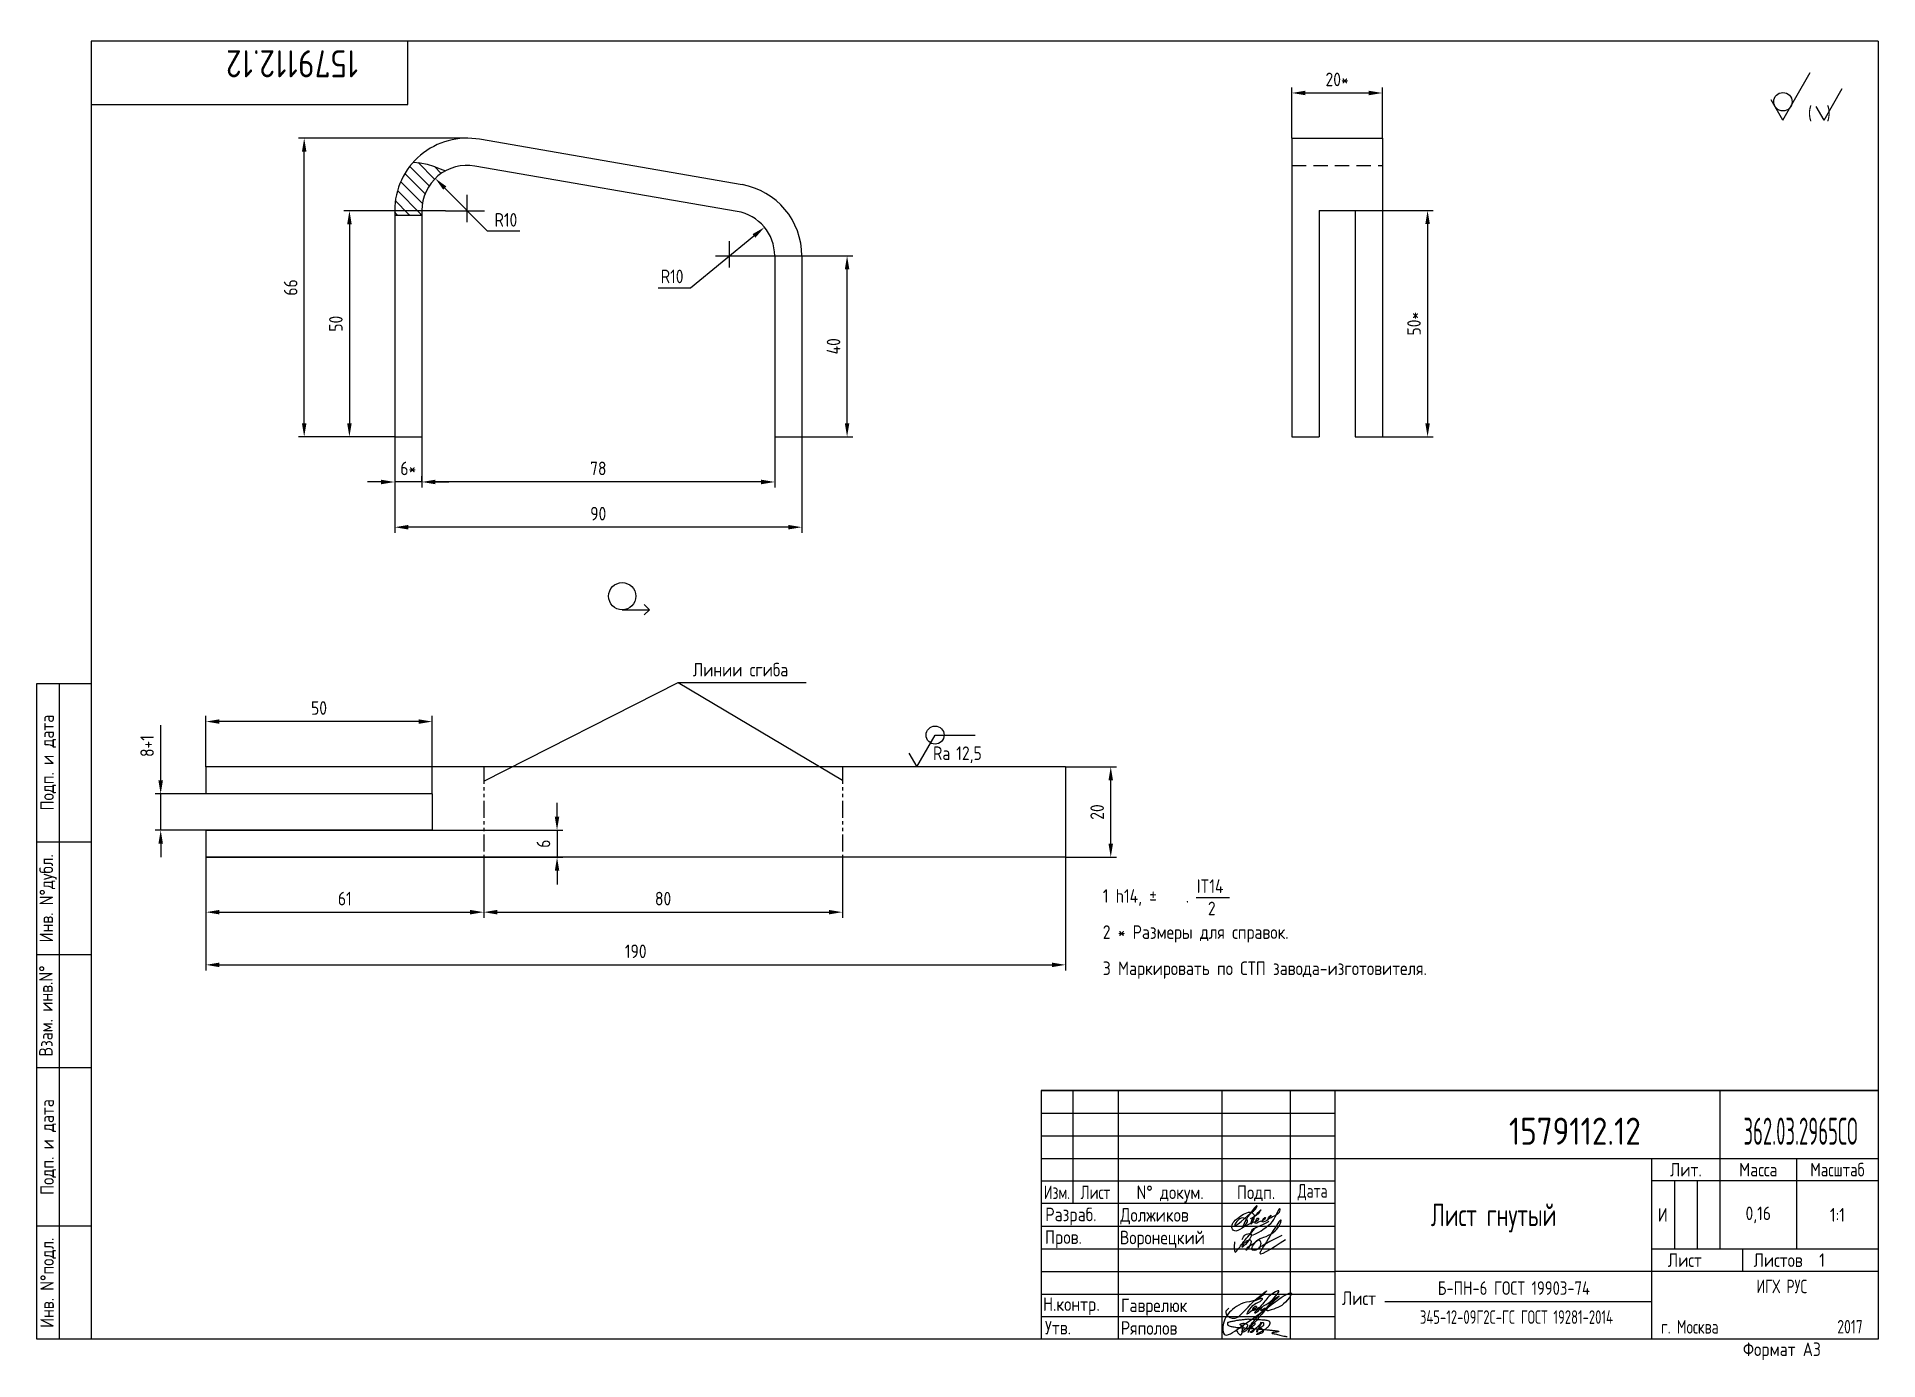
# Paper-space layout 'A3' of a CAD drawing. Header units: millimetres. Extents: x 296 to 703, y 3 to 296.
# The model-space entities are those that its viewports show. They can reach past a viewport. Long polylines and large blocks are cut down to what shows.
import ezdxf
from ezdxf.enums import TextEntityAlignment as Align

# ---------------------------------------------------------------- set-up
doc = ezdxf.new("R2010")
doc.units = ezdxf.units.MM
doc.header["$LTSCALE"] = 0.5
for name, pattern in [('CENTER', [50.8, 31.75, -6.35, 6.35, -6.35]), ('HIDDEN', [9.525, 6.35, -3.175]), ('PHANTOM', [2.5, 1.25, -0.25, 0.25, -0.25, 0.25, -0.25])]:
    doc.linetypes.add(name, pattern=pattern)
for name, color, linetype in [('Bord', 1, 'Continuous'), ('Cen', 5, 'CENTER'), ('Cont', 6, 'Continuous'), ('Dim', 7, 'Continuous'), ('HATCH', 2, 'Continuous'), ('Hide', 2, 'HIDDEN'), ('PHAN', 5, 'PHANTOM'), ('Text', 3, 'Continuous'), ('Textb', 6, 'Continuous'), ('TEXTRUS', 3, 'Continuous'), ('Vporti', 7, 'Continuous')]:
    doc.layers.add(name, color=color, linetype=linetype)
doc.layers.get('Defpoints').off()
doc.styles.add('Style1', font='romans.shx', dxfattribs={"width": 0.8})
doc.dimstyles.new('DIA', dxfattribs={"dimtxt": 3, "dimasz": 3, "dimexe": 0.18, "dimexo": 0.0625, "dimgap": 1, "dimtad": 1, "dimtih": 1, "dimtoh": 1, "dimdec": 1, "dimtxsty": 'Style1', "dimcen": 0, "dimclrt": 3, "dimadec": 0, "dimazin": 0, "dimtfac": 1, "dimtdec": 1, "dimtmove": 0, "dimatfit": 3, "dimfxl": 1, "dimtolj": 1, "dimarcsym": 0})
doc.dimstyles.new('LIN1', dxfattribs={"dimtxt": 3, "dimasz": 3, "dimexe": 1.25, "dimexo": 0, "dimgap": 1.5, "dimtad": 1, "dimdec": 1, "dimdsep": 46, "dimtxsty": 'Style1', "dimcen": 2.5, "dimclrt": 3, "dimadec": 0, "dimazin": 0, "dimtfac": 1, "dimtdec": 1, "dimtmove": 0, "dimatfit": 3, "dimfxl": 1, "dimarcsym": 0})

# ---------------------------------------------------------------- blocks, each defined once
blk = doc.blocks.new('sherISO_12')
at = {"layer": 'Cont'}
for q in [(-15, -6.96), (-23.66, -12.96)]:
    blk.add_line((-21.06, -17.46), q, dxfattribs=at)
blk.add_circle((-21.06, -13.39), 2.03, dxfattribs=at)
at = {"layer": 'Text'}
for q in [(-7.92, -10.46), (-13.69, -14.46)]:
    blk.add_line((-11.96, -17.46), q, dxfattribs=at)
at = {"layer": 'Text', "style": 'Style1', "width": 0.8}
blk.add_text('(  )', height=3, dxfattribs=at).set_placement((-15.53, -17.46))
blk = doc.blocks.new('A3')
at = {"layer": 'Bord'}
for p, q in [((230, 55), (295, 55)), ((230, 50), (295, 50)), ((230, 45), (295, 45)), ((370, 40), (370, 25)), ((375, 40), (375, 25)), ((230, 30), (295, 30)), ((230, 25), (295, 25)), ((230, 20), (295, 20)), ((230, 15), (295, 15)), ((230, 10), (295, 10))]:
    blk.add_line(p, q, dxfattribs=at)
at = {"layer": 'Cont'}
for p, q in [((415, 292), (20, 292)), ((20, 292), (20, 5)), ((90, 278), (90, 292)), ((415, 292), (415, 5)), ((20, 278), (90, 278)), ((8, 5), (8, 150)), ((8, 150), (20, 150)), ((13, 5), (13, 150)), ((8, 115), (20, 115)), ((20, 90), (8, 90)), ((20, 65), (8, 65)), ((230, 60), (415, 60)), ((415, 60), (230, 60)), ((230, 60), (230, 5)), ((237, 60), (237, 35)), ((247, 60), (247, 5)), ((270, 5), (270, 60)), ((285, 60), (285, 5)), ((295, 5), (295, 60)), ((380, 60), (380, 25)), ((295, 45), (415, 45)), ((365, 5), (365, 45)), ((397, 25), (397, 45)), ((230, 40), (295, 40)), ((415, 40), (365, 40)), ((295, 35), (230, 35)), ((20, 30), (8, 30)), ((365, 25), (415, 25)), ((385, 25), (385, 20)), ((415, 20), (295, 20)), ((20, 5), (8, 5)), ((415, 5), (20, 5))]:
    blk.add_line(p, q, dxfattribs=at)
at = {"layer": 'Text', "style": 'Style1', "width": 0.8}
for s, p in [('Подп. и дата', (10.5, 132.5)), ('Инв. N%%dдубл.', (10.5, 102.5)), ('Взам. инв.N%%d ', (10, 78.38)), ('Подп. и дата', (10.5, 47.5)), ('Инв. N%%dподл.', (10.5, 17.5))]:
    blk.add_text(s, height=3, rotation=90, dxfattribs=at).set_placement(p, align=Align.MIDDLE)
at = {"layer": 'Text', "style": 'Style1'}
for s, width, p in [('Лит.', 0.8, (372.5, 42.5)), ('Масса', 0.8, (388.5, 42.5)), ('Масштаб', 0.75, (406, 42.5)), ('Изм.', 0.7, (233.5, 37.5)), ('Лист', 0.7, (242, 37.5)), ('N%%d докум.', 0.8, (258.5, 37.5)), ('Подп.', 0.8, (277.5, 37.5)), ('Лист', 0.8, (372.27, 22.5)), ('Листов', 0.8, (392.9, 22.5))]:
    blk.add_text(s, height=3, dxfattribs=dict(at, width=width)).set_placement(p, align=Align.MIDDLE_CENTER)
at = {"layer": 'Text', "style": 'Style1', "width": 0.7}
for s, p in [('Дата', (290, 37.5)), ('ИГХ РУС', (393.7, 16.69))]:
    blk.add_text(s, height=3, dxfattribs=at).set_placement(p, align=Align.MIDDLE)
at = {"layer": 'Text', "style": 'Style1'}
for s, width, p in [('Разpаб.', 0.8, (230.92, 31.1)), ('Пpов.', 0.8, (230.84, 26.08)), ('Н.контp.', 0.8, (230.41, 11.27)), ('Утв.', 0.8, (230.84, 6.06)), ('г. Москва', 0.7, (367.04, 6.25)), ('Фоpмат А3', 0.8, (385.11, 1.29))]:
    blk.add_text(s, height=3, dxfattribs=dict(at, width=width)).set_placement(p)
for tag, p, width in [('ФИО', (249, 31), 0.8), ('И', (366.3, 31.02), 0.8), ('ФИО', (249, 26), 0.8), ('ГОСТ_СОРТАМЕНТА', (307, 14), 0.8), ('ФИО', (249, 11), 0.8), ('ФИО', (249, 6), 0.8), ('2007', (402.85, 6.29), 0.7)]:
    blk.add_attdef(tag, p, '', height=3, dxfattribs=dict(at, width=width))
at = {"layer": 'Text', "style": 'Style1', "width": 0.8}
for tag, p in [('200', (388.5, 32.5)), ('1:20', (406, 32.5))]:
    blk.add_attdef(tag, text='', height=3, dxfattribs=at).set_placement(p, align=Align.MIDDLE)
blk.add_attdef('СБОРОЧНЫЙ_ЧЕРТЕЖ', text='', height=3, dxfattribs=at).set_placement((330, 21.3), align=Align.CENTER)
for tag, p in [('1', (379, 22.5)), ('2', (402.6, 22.5))]:
    blk.add_attdef(tag, text='', height=3, dxfattribs=at).set_placement(p, align=Align.MIDDLE_CENTER)
blk.add_attdef('ЛИСТ', text='', height=3, dxfattribs=at).set_placement((295.75, 12.5), align=Align.MIDDLE_LEFT)
at = {"layer": 'Text', "style": 'Style1', "width": 0.7}
blk.add_attdef('%%OГОСТ_ТЕХ._ТРЕБОВАНИЙ', text='', height=3, dxfattribs=at).set_placement((307, 8), align=Align.BOTTOM_LEFT)
at = {"layer": 'Textb', "style": 'Style1', "width": 0.8}
blk.add_attdef('1234567', (79, 290), '', height=6, rotation=180, dxfattribs=at)
blk.add_attdef('1234567', (333.4, 48), '', height=6, dxfattribs=at)
for tag, height, p in [('123ХЯ', 6, (393.62, 48)), ('НАИМЕНОВАНИЕ', 5, (330, 30))]:
    blk.add_attdef(tag, text='', height=height, dxfattribs=at).set_placement(p, align=Align.CENTER)
blk = doc.blocks.new('A$C63F45750')
at = {"layer": 'Text'}
for points, knots in [([(3.17, 2.37), (3.12, 2.38), (3.04, 2.41), (2.94, 2.5), (2.85, 2.57), (2.79, 2.69), (2.87, 2.77), (2.99, 2.84), (3.16, 2.89), (3.36, 2.93), (3.6, 2.95), (3.82, 2.92), (4.05, 2.87), (4.25, 2.78), (4.45, 2.63), (4.46, 2.42), (4.38, 2.26), (4.28, 2.1), (4.17, 1.94), (4.03, 1.78), (3.89, 1.62), (3.75, 1.52), (3.63, 1.43), (3.49, 1.36), (3.35, 1.3), (3.24, 1.25), (3.16, 1.21), (3.12, 1.15), (3.19, 1.1), (3.27, 1.09), (3.4, 1.07), (3.55, 1.07), (3.72, 1.12), (3.92, 1.19), (4.1, 1.34), (4.26, 1.51), (4.44, 1.65), (4.59, 1.81), (4.74, 1.93), (4.84, 2.04), (4.93, 2.14), (5.07, 2.29), (5.19, 2.53), (5.28, 2.68), (5.35, 2.96), (5.23, 2.66), (5.2, 2.44), (5.04, 2.09), (4.95, 1.81), (4.86, 1.57), (4.75, 1.31), (4.67, 1.12), (4.46, 0.78), (4.62, 1.17), (4.71, 1.45), (4.88, 1.74), (5.01, 2), (5.08, 2.19), (5.19, 2.4), (5.32, 2.58), (5.4, 2.75), (5.52, 2.89), (5.65, 3.04), (5.85, 3.1), (6.02, 3.03), (6.08, 2.87), (6.03, 2.7), (5.9, 2.51), (5.7, 2.37), (5.55, 2.23), (5.4, 2.17), (5.31, 2.12), (5.12, 2.09), (5.35, 2.07), (5.48, 2), (5.64, 1.93), (5.75, 1.8), (5.85, 1.67), (5.89, 1.54), (5.89, 1.37), (5.8, 1.2), (5.63, 1.06), (5.41, 0.94), (5.23, 0.86), (5.02, 0.92), (5.13, 1.1), (5.28, 1.16), (5.44, 1.27), (5.61, 1.36), (5.74, 1.46), (5.86, 1.53), (5.95, 1.61), (6.05, 1.69), (6.15, 1.77), (6.28, 1.87), (6.46, 2.02), (6.65, 2.19), (6.83, 2.37), (6.98, 2.49), (7.11, 2.61), (7.2, 2.74), (7.32, 2.84), (7.42, 2.97), (7.48, 3.08), (7.48, 3.27), (7.34, 3.08), (7.28, 2.94), (7.18, 2.69), (7.1, 2.46), (7, 2.22), (6.93, 1.98), (6.83, 1.78), (6.73, 1.55), (6.67, 1.34), (6.6, 1.14), (6.56, 1.03), (6.39, 0.99), (6.62, 1.33), (6.75, 1.54), (6.93, 1.87), (7.05, 2.08), (7.18, 2.32), (7.33, 2.6), (7.47, 2.89), (7.6, 3.07), (7.79, 3.18), (7.95, 3.01), (8, 2.81), (7.99, 2.62), (7.94, 2.46), (7.83, 2.33), (7.69, 2.22), (7.53, 2.11), (7.37, 2.03), (7.21, 1.99), (7.11, 1.97), (6.89, 1.98), (7.07, 1.94), (7.15, 1.9), (7.27, 1.88), (7.39, 1.84), (7.52, 1.81), (7.62, 1.72), (7.7, 1.62), (7.78, 1.51), (7.83, 1.39), (7.87, 1.26), (7.88, 1.13), (7.86, 0.99), (7.75, 0.88), (7.6, 0.77), (7.4, 0.73), (7.19, 0.66), (6.97, 0.55), (6.71, 0.48), (6.57, 0.44), (6.42, 0.42), (6.52, 0.58), (6.61, 0.64), (6.81, 0.78), (7.06, 0.89), (7.33, 1.04), (7.55, 1.16), (7.7, 1.24), (7.84, 1.32), (7.99, 1.43), (8.21, 1.58), (8.48, 1.76), (8.74, 1.95), (8.97, 2.12), (9.1, 2.29), (9.23, 2.44), (9.3, 2.6), (9.37, 2.74), (9.42, 2.92), (9.45, 3.13), (9.21, 3.48), (8.67, 3.59), (8.09, 3.63), (7.57, 3.66), (7.06, 3.74), (6.57, 3.75), (6.09, 3.74), (5.67, 3.78), (5.28, 3.78), (4.96, 3.81), (4.65, 3.83), (4.31, 3.82), (3.97, 3.79), (3.61, 3.74), (3.22, 3.67), (2.86, 3.66), (2.53, 3.61), (2.18, 3.52), (1.78, 3.54), (1.38, 3.37), (0.96, 3.35), (0.58, 3.24), (0.25, 3.19), (0.03, 3.06), (-0.03, 2.83), (0.02, 2.6), (0.26, 2.38), (0.59, 2.33), (1, 2.2), (1.48, 2.15), (1.93, 2.05), (2.35, 2.02), (2.72, 2.01), (3.11, 1.94), (3.68, 1.94), (4.25, 1.83), (4.91, 1.87), (5.53, 1.76), (6.13, 1.72), (6.73, 1.71), (7.32, 1.62), (7.99, 1.55), (8.64, 1.54), (9.16, 1.46), (9.61, 1.42), (10.03, 1.4), (10.41, 1.32), (10.73, 1.29), (11.01, 1.24), (11.18, 1.23), (11.42, 1.14), (11.18, 1.06), (11.01, 1.03), (10.71, 0.98), (10.37, 0.92), (10.1, 0.91), (9.65, 0.75), (10.22, 0.67), (10.54, 0.59), (11.08, 0.47), (11.61, 0.35), (12.17, 0.15), (12.64, 0.08), (12.98, 0.03), (13.11, 0.01), (13.18, 0)], [0, 0, 0, 0, 0.153866, 0.270441, 0.388867, 0.510533, 0.592156, 0.71333, 0.90842, 1.11344, 1.349254, 1.61246, 1.782219, 2.047249, 2.291879, 2.451528, 2.651081, 2.806158, 3.017979, 3.227348, 3.462381, 3.633009, 3.75766, 3.920516, 4.080796, 4.214529, 4.291786, 4.349969, 4.397594, 4.50822, 4.594826, 4.799244, 4.954392, 5.128468, 5.437537, 5.632649, 5.842485, 6.094987, 6.293219, 6.410959, 6.551192, 6.687808, 7.022147, 7.294342, 7.425356, 7.52079, 7.946481, 8.313051, 8.59833, 8.833695, 9.090496, 9.427695, 9.601191, 9.883219, 10.093306, 10.673943, 10.798776, 10.974628, 11.287247, 11.486184, 11.648652, 11.848902, 12.027194, 12.25348, 12.40059, 12.537783, 12.716293, 12.91523, 13.208551, 13.438489, 13.549668, 13.67779, 13.77127, 13.930001, 14.029091, 14.272112, 14.434836, 14.547084, 14.739051, 14.830983, 15.061241, 15.268922, 15.500489, 15.788979, 15.879568, 16.024283, 16.221854, 16.418714, 16.593102, 16.783247, 16.91018, 17.018213, 17.135263, 17.278205, 17.430482, 17.620087, 17.979626, 18.191789, 18.388716, 18.565718, 18.714854, 18.857929, 19.039974, 19.171375, 19.283034, 19.400085, 19.618058, 19.882245, 20.150781, 20.377854, 20.649532, 20.89723, 21.042543, 21.40016, 21.557817, 21.667145, 21.752781, 21.926256, 22.412297, 22.813145, 22.961412, 23.171289, 23.607257, 23.940428, 24.110007, 24.291214, 24.48084, 24.697609, 24.904078, 25.034245, 25.218018, 25.407651, 25.573473, 25.787447, 25.930292, 26.051316, 26.18846, 26.285312, 26.406799, 26.52425, 26.630463, 26.793722, 26.898606, 27.029313, 27.171012, 27.314101, 27.419918, 27.580557, 27.709367, 27.829268, 28.024364, 28.266961, 28.41242, 28.705761, 28.989137, 29.187748, 29.233768, 29.332802, 29.529535, 29.667094, 30.039923, 30.332117, 30.61061, 30.769982, 30.856778, 31.109923, 31.313488, 31.656425, 32.066331, 32.296628, 32.49714, 32.710276, 32.891468, 33.014834, 33.177747, 33.444503, 33.618009, 34.409008, 34.914636, 35.419802, 35.95397, 36.458179, 36.88069, 37.388403, 37.738353, 38.034261, 38.353468, 38.693154, 39.037638, 39.391136, 39.787481, 40.203773, 40.488977, 40.784975, 41.26625, 41.668005, 42.070065, 42.499388, 42.869834, 43.079573, 43.213439, 43.554591, 43.717296, 44.153724, 44.506336, 45.019111, 45.587859, 45.90191, 46.270392, 46.703958, 47.093115, 47.952647, 48.44014, 49.079253, 49.808223, 50.268654, 50.851051, 51.604831, 52.298429, 52.776925, 53.1907, 53.661988, 54.042386, 54.348524, 54.616841, 54.853814, 54.983777, 55.126096, 55.333328, 55.613101, 56.008732, 56.315809, 56.59982, 56.87931, 57.399251, 57.889617, 58.432507, 59.066698, 59.660314, 59.862668, 60.07277, 60.07277, 60.07277, 60.07277]), ([(2.31, 1.53), (2.26, 1.52), (2.17, 1.51), (2.06, 1.48), (1.93, 1.38), (2.07, 1.25), (2.14, 1.11), (2.26, 0.93), (2.39, 0.72), (2.57, 0.54), (2.71, 0.44), (2.86, 0.4), (3.02, 0.43), (3.14, 0.54), (3.21, 0.79), (3.25, 1.07), (3.31, 1.4), (3.35, 1.67), (3.38, 1.92), (3.47, 2.19), (3.5, 2.43), (3.54, 2.59), (3.56, 2.64)], [0, 0, 0, 0, 0.15847, 0.269731, 0.363591, 0.555514, 0.688037, 0.848606, 1.204359, 1.433632, 1.58673, 1.729549, 1.880686, 2.057874, 2.19169, 2.63505, 2.928153, 3.184121, 3.441863, 3.696117, 4.025873, 4.178055, 4.178055, 4.178055, 4.178055])]:
    blk.add_open_spline(points, degree=3, knots=knots, dxfattribs=at)
blk = doc.blocks.new('A$C6CF913E7')
at = {"layer": 'Text'}
blk.add_circle((0, 0), 2, dxfattribs=at)
blk = doc.blocks.new('SHERISO_07')
at = {"layer": 'Text'}
blk.add_line((4.04, 7), (12.93, 7), dxfattribs=at)
blk.add_lwpolyline([(-1.73, 3), (0, 0), (4.04, 7)], dxfattribs=at)
blk.add_blockref('A$C6CF913E7', (4.04, 7))
at = {"layer": 'Text', "style": 'Style1', "width": 0.8}
blk.add_text('Ra', height=3, dxfattribs=at).set_placement((3.58, 1.5))
blk.add_attdef('25', (8.73, 1.5), '', height=3, dxfattribs=at)
blk = doc.blocks.new('*D4')
at = {"layer": 'Dim', "color": 0, "lineweight": -2, "transparency": 16777216}
for p, q in [((5708.71, 522.86), (5708.71, 509.47)), ((5770.11, 522.86), (5770.11, 509.47)), ((5711.71, 510.72), (5767.11, 510.72))]:
    blk.add_line(p, q, dxfattribs=at)
at = {"layer": 'Dim', "color": 0, "transparency": 16777216}
for points in [[(5711.71, 511.22), (5711.71, 510.22), (5708.71, 510.72)], [(5767.11, 511.22), (5767.11, 510.22), (5770.11, 510.72)]]:
    blk.add_solid(points, dxfattribs=at)
at = {"layer": 'Dim', "color": 3, "transparency": 16777216, "insert": (5739.41, 513.72), "char_height": 3, "attachment_point": 5, "style": 'Style1'}
blk.add_mtext('61', dxfattribs=at)
blk = doc.blocks.new('*D5')
at = {"layer": 'Dim', "color": 0, "lineweight": -2, "transparency": 16777216}
for p, q in [((5898.71, 522.86), (5898.71, 497.82)), ((5708.71, 509.47), (5708.71, 497.82)), ((5711.71, 499.07), (5895.71, 499.07))]:
    blk.add_line(p, q, dxfattribs=at)
at = {"layer": 'Dim', "color": 0, "transparency": 16777216}
for points in [[(5711.71, 499.57), (5711.71, 498.57), (5708.71, 499.07)], [(5895.71, 499.57), (5895.71, 498.57), (5898.71, 499.07)]]:
    blk.add_solid(points, dxfattribs=at)
at = {"layer": 'Dim', "color": 3, "transparency": 16777216, "insert": (5803.71, 502.07), "char_height": 3, "attachment_point": 5, "style": 'Style1'}
blk.add_mtext('190', dxfattribs=at)
blk = doc.blocks.new('*D6')
at = {"layer": 'Dim', "color": 0, "lineweight": -2, "transparency": 16777216}
for p, q in [((5770.11, 522.86), (5770.11, 509.47)), ((5849.41, 522.86), (5849.41, 509.47)), ((5773.11, 510.72), (5846.41, 510.72))]:
    blk.add_line(p, q, dxfattribs=at)
at = {"layer": 'Dim', "color": 0, "transparency": 16777216}
for points in [[(5773.11, 511.22), (5773.11, 510.22), (5770.11, 510.72)], [(5846.41, 511.22), (5846.41, 510.22), (5849.41, 510.72)]]:
    blk.add_solid(points, dxfattribs=at)
at = {"layer": 'Dim', "color": 3, "transparency": 16777216, "insert": (5809.76, 513.72), "char_height": 3, "attachment_point": 5, "style": 'Style1'}
blk.add_mtext('80', dxfattribs=at)
blk = doc.blocks.new('*D7')
at = {"layer": 'Dim', "color": 0, "lineweight": -2, "transparency": 16777216}
for p, q in [((5948.74, 681.83), (5948.74, 693.08)), ((5968.74, 681.83), (5968.74, 693.08)), ((5951.74, 691.83), (5965.74, 691.83))]:
    blk.add_line(p, q, dxfattribs=at)
at = {"layer": 'Dim', "color": 0, "transparency": 16777216}
for points in [[(5951.74, 692.33), (5951.74, 691.33), (5948.74, 691.83)], [(5965.74, 692.33), (5965.74, 691.33), (5968.74, 691.83)]]:
    blk.add_solid(points, dxfattribs=at)
at = {"layer": 'Dim', "color": 3, "transparency": 16777216, "insert": (5958.74, 694.83), "char_height": 3, "attachment_point": 5, "style": 'Style1'}
blk.add_mtext('20*', dxfattribs=at)
blk = doc.blocks.new('*D8')
at = {"layer": 'Dim', "color": 0, "lineweight": -2, "transparency": 16777216}
for p, q in [((5962.74, 665.83), (5979.99, 665.83)), ((5978.74, 662.83), (5978.74, 618.83)), ((5968.74, 615.83), (5979.99, 615.83))]:
    blk.add_line(p, q, dxfattribs=at)
at = {"layer": 'Dim', "color": 0, "transparency": 16777216}
for points in [[(5978.24, 662.83), (5979.24, 662.83), (5978.74, 665.83)], [(5978.24, 618.83), (5979.24, 618.83), (5978.74, 615.83)]]:
    blk.add_solid(points, dxfattribs=at)
at = {"layer": 'Dim', "color": 3, "transparency": 16777216, "insert": (5975.74, 640.83), "char_height": 3, "attachment_point": 5, "rotation": 90, "style": 'Style1'}
blk.add_mtext('50*', dxfattribs=at)
blk = doc.blocks.new('*D9')
at = {"layer": 'Dim', "color": 0, "lineweight": -2, "transparency": 16777216}
for p, q in [((5828.72, 655.83), (5851.68, 655.83)), ((5850.43, 618.83), (5850.43, 652.83)), ((5840.43, 615.83), (5851.68, 615.83))]:
    blk.add_line(p, q, dxfattribs=at)
at = {"layer": 'Dim', "color": 0, "transparency": 16777216}
for points in [[(5849.93, 652.83), (5850.93, 652.83), (5850.43, 655.83)], [(5849.93, 618.83), (5850.93, 618.83), (5850.43, 615.83)]]:
    blk.add_solid(points, dxfattribs=at)
at = {"layer": 'Dim', "color": 3, "transparency": 16777216, "insert": (5847.43, 635.83), "char_height": 3, "attachment_point": 5, "rotation": 90, "style": 'Style1'}
blk.add_mtext('40', dxfattribs=at)
blk = doc.blocks.new('*D10')
at = {"layer": 'Dim', "color": 0, "lineweight": -2, "transparency": 16777216}
for p, q in [((5750.43, 615.83), (5750.43, 604.58)), ((5756.43, 615.83), (5756.43, 604.58)), ((5747.43, 605.83), (5744.43, 605.83)), ((5756.43, 605.83), (5750.43, 605.83)), ((5759.43, 605.83), (5762.43, 605.83))]:
    blk.add_line(p, q, dxfattribs=at)
at = {"layer": 'Dim', "color": 0, "transparency": 16777216}
for points in [[(5747.43, 606.33), (5747.43, 605.33), (5750.43, 605.83)], [(5759.43, 606.33), (5759.43, 605.33), (5756.43, 605.83)]]:
    blk.add_solid(points, dxfattribs=at)
at = {"layer": 'Dim', "color": 3, "transparency": 16777216, "insert": (5753.43, 608.83), "char_height": 3, "attachment_point": 5, "style": 'Style1'}
blk.add_mtext('6*', dxfattribs=at)
blk = doc.blocks.new('*D11')
at = {"layer": 'Dim', "color": 0, "lineweight": -2, "transparency": 16777216}
for p, q in [((5761.64, 665.81), (5739.18, 665.81)), ((5740.43, 662.81), (5740.43, 618.83)), ((5750.43, 615.83), (5739.18, 615.83))]:
    blk.add_line(p, q, dxfattribs=at)
at = {"layer": 'Dim', "color": 0, "transparency": 16777216}
for points in [[(5739.93, 662.81), (5740.93, 662.81), (5740.43, 665.81)], [(5739.93, 618.83), (5740.93, 618.83), (5740.43, 615.83)]]:
    blk.add_solid(points, dxfattribs=at)
at = {"layer": 'Dim', "color": 3, "transparency": 16777216, "insert": (5737.43, 640.82), "char_height": 3, "attachment_point": 5, "rotation": 90, "style": 'Style1'}
blk.add_mtext('50', dxfattribs=at)
blk = doc.blocks.new('*D12')
at = {"layer": 'Dim', "color": 0, "lineweight": -2, "transparency": 16777216}
for p, q in [((5766.5, 681.83), (5729.18, 681.83)), ((5730.43, 618.83), (5730.43, 678.83)), ((5740.43, 615.83), (5729.18, 615.83))]:
    blk.add_line(p, q, dxfattribs=at)
at = {"layer": 'Dim', "color": 0, "transparency": 16777216}
for points in [[(5729.93, 678.83), (5730.93, 678.83), (5730.43, 681.83)], [(5729.93, 618.83), (5730.93, 618.83), (5730.43, 615.83)]]:
    blk.add_solid(points, dxfattribs=at)
at = {"layer": 'Dim', "color": 3, "transparency": 16777216, "insert": (5727.43, 648.83), "char_height": 3, "attachment_point": 5, "rotation": 90, "style": 'Style1'}
blk.add_mtext('66', dxfattribs=at)
blk = doc.blocks.new('*D13')
at = {"layer": 'Dim', "color": 0, "lineweight": -2, "transparency": 16777216}
for p, q in [((5840.43, 615.83), (5840.43, 594.58)), ((5750.43, 605.83), (5750.43, 594.58)), ((5837.43, 595.83), (5753.43, 595.83))]:
    blk.add_line(p, q, dxfattribs=at)
at = {"layer": 'Dim', "color": 0, "transparency": 16777216}
for points in [[(5753.43, 596.33), (5753.43, 595.33), (5750.43, 595.83)], [(5837.43, 596.33), (5837.43, 595.33), (5840.43, 595.83)]]:
    blk.add_solid(points, dxfattribs=at)
at = {"layer": 'Dim', "color": 3, "transparency": 16777216, "insert": (5795.43, 598.83), "char_height": 3, "attachment_point": 5, "style": 'Style1'}
blk.add_mtext('90', dxfattribs=at)
blk = doc.blocks.new('*D14')
at = {"layer": 'Dim', "color": 0, "lineweight": -2, "transparency": 16777216}
for p, q in [((5834.43, 615.83), (5834.43, 604.58)), ((5756.43, 605.83), (5756.43, 607.08)), ((5831.43, 605.83), (5759.43, 605.83))]:
    blk.add_line(p, q, dxfattribs=at)
at = {"layer": 'Dim', "color": 0, "transparency": 16777216}
for points in [[(5759.43, 606.33), (5759.43, 605.33), (5756.43, 605.83)], [(5831.43, 606.33), (5831.43, 605.33), (5834.43, 605.83)]]:
    blk.add_solid(points, dxfattribs=at)
at = {"layer": 'Dim', "color": 3, "transparency": 16777216, "insert": (5795.43, 608.83), "char_height": 3, "attachment_point": 5, "style": 'Style1'}
blk.add_mtext('78', dxfattribs=at)
blk = doc.blocks.new('*D15')
at = {"layer": 'Dim', "color": 0, "lineweight": -2, "transparency": 16777216}
for p, q in [((5815.84, 648.77), (5829.85, 660.24)), ((5808.67, 648.77), (5815.84, 648.77))]:
    blk.add_line(p, q, dxfattribs=at)
at = {"layer": 'Dim', "color": 0, "transparency": 16777216}
blk.add_solid([(5829.53, 660.63), (5830.17, 659.85), (5832.17, 662.14)], dxfattribs=at)
at = {"layer": 'Dim', "color": 3, "transparency": 16777216, "insert": (5811.76, 651.27), "char_height": 3, "attachment_point": 5, "style": 'Style1'}
blk.add_mtext('\\A1;R10', dxfattribs=at)
blk = doc.blocks.new('*D16')
at = {"layer": 'Dim', "color": 0, "lineweight": -2, "transparency": 16777216}
for p, q in [((5770.94, 661.28), (5761.51, 670.81)), ((5778.11, 661.28), (5770.94, 661.28))]:
    blk.add_line(p, q, dxfattribs=at)
at = {"layer": 'Dim', "color": 0, "transparency": 16777216}
blk.add_solid([(5761.87, 671.16), (5761.16, 670.46), (5759.4, 672.94)], dxfattribs=at)
at = {"layer": 'Dim', "color": 3, "transparency": 16777216, "insert": (5775.02, 663.78), "char_height": 3, "attachment_point": 5, "style": 'Style1'}
blk.add_mtext('\\A1;R10', dxfattribs=at)
blk = doc.blocks.new('*D17')
at = {"layer": 'Dim', "color": 0, "lineweight": -2, "transparency": 16777216}
for p, q in [((5708.71, 542.86), (5708.71, 554.11)), ((5758.71, 536.86), (5758.71, 554.11)), ((5755.71, 552.86), (5711.71, 552.86))]:
    blk.add_line(p, q, dxfattribs=at)
at = {"layer": 'Dim', "color": 0, "transparency": 16777216}
for points in [[(5711.71, 553.36), (5711.71, 552.36), (5708.71, 552.86)], [(5755.71, 553.36), (5755.71, 552.36), (5758.71, 552.86)]]:
    blk.add_solid(points, dxfattribs=at)
at = {"layer": 'Dim', "color": 3, "transparency": 16777216, "insert": (5733.71, 555.86), "char_height": 3, "attachment_point": 5, "style": 'Style1'}
blk.add_mtext('50', dxfattribs=at)
blk = doc.blocks.new('*D18')
at = {"layer": 'Dim', "color": 0, "lineweight": -2, "transparency": 16777216}
for p, q in [((5698.71, 539.86), (5698.71, 552.04)), ((5708.71, 536.86), (5697.46, 536.86)), ((5698.71, 528.86), (5698.71, 536.86)), ((5708.71, 528.86), (5697.46, 528.86)), ((5698.71, 525.86), (5698.71, 522.86))]:
    blk.add_line(p, q, dxfattribs=at)
at = {"layer": 'Dim', "color": 0, "transparency": 16777216}
for points in [[(5698.21, 539.86), (5699.21, 539.86), (5698.71, 536.86)], [(5698.21, 525.86), (5699.21, 525.86), (5698.71, 528.86)]]:
    blk.add_solid(points, dxfattribs=at)
at = {"layer": 'Dim', "color": 3, "transparency": 16777216, "insert": (5695.71, 547.45), "char_height": 3, "attachment_point": 5, "rotation": 90, "style": 'Style1'}
blk.add_mtext('8+1', dxfattribs=at)
blk = doc.blocks.new('*D19')
at = {"layer": 'Dim', "color": 0, "lineweight": -2, "transparency": 16777216}
for p, q in [((5898.71, 542.86), (5909.96, 542.86)), ((5908.71, 525.86), (5908.71, 539.86)), ((5898.71, 522.86), (5909.96, 522.86))]:
    blk.add_line(p, q, dxfattribs=at)
at = {"layer": 'Dim', "color": 0, "transparency": 16777216}
for points in [[(5908.21, 539.86), (5909.21, 539.86), (5908.71, 542.86)], [(5908.21, 525.86), (5909.21, 525.86), (5908.71, 522.86)]]:
    blk.add_solid(points, dxfattribs=at)
at = {"layer": 'Dim', "color": 3, "transparency": 16777216, "insert": (5905.71, 532.86), "char_height": 3, "attachment_point": 5, "rotation": 90, "style": 'Style1'}
blk.add_mtext('20', dxfattribs=at)
blk = doc.blocks.new('*D29')
at = {"layer": 'Vporti', "color": 0, "linetype": 'ByBlock', "lineweight": -2, "transparency": 16777216}
for p, q in [((5786.32, 531.86), (5786.32, 534.86)), ((5708.71, 528.86), (5787.57, 528.86)), ((5786.32, 528.86), (5786.32, 522.86)), ((5708.71, 522.86), (5787.57, 522.86)), ((5786.32, 519.86), (5786.32, 516.86))]:
    blk.add_line(p, q, dxfattribs=at)
at = {"layer": 'Vporti', "color": 0, "transparency": 16777216}
for points in [[(5785.82, 531.86), (5786.82, 531.86), (5786.32, 528.86)], [(5785.82, 519.86), (5786.82, 519.86), (5786.32, 522.86)]]:
    blk.add_solid(points, dxfattribs=at)
at = {"layer": 'Vporti', "color": 3, "transparency": 16777216, "insert": (5783.32, 525.86), "char_height": 3, "attachment_point": 5, "rotation": 90, "style": 'Style1'}
blk.add_mtext('6', dxfattribs=at)

msp = doc.modelspace()

# ---------------------------------------------------------------- hatches: boundary and pattern name
at = {"layer": 'HATCH'}
h = msp.add_hatch(dxfattribs=at)
h.set_pattern_fill('ANSI31', color=256, scale=0.6, angle=90, style=0)
h.set_pattern_definition([(135, (5700.5533, -2043.3951), (-1.3470384, -1.3470384), [])])
h.paths.add_polyline_path([(5761.68, 674.63), (5760.45, 675.06), (5759, 675.63), (5757.59, 676.09), (5756.1, 676.42), (5754.52, 676.52, 0.184855), (5750.43, 665.83), (5750.43, 665.15), (5756.43, 665.15), (5756.43, 665.83, -0.275428)])

# ---------------------------------------------------------------- linework, layer by layer
at = {"layer": 'Bord'}
msp.add_lwpolyline([(5754.52, 676.52), (5756.1, 676.42), (5757.59, 676.09), (5759, 675.63), (5760.45, 675.06), (5761.68, 674.63)], dxfattribs=at)
at = {"layer": 'Cen'}
for p, q in [((5766.47, 663.3), (5766.47, 669.31)), ((5761.64, 665.81), (5770.27, 665.81)), ((5821.35, 655.83), (5828.72, 655.83)), ((5824.47, 653.22), (5824.47, 659.06))]:
    msp.add_line(p, q, dxfattribs=at)
at = {"layer": 'Cont'}
for p, q in [((5827.21, 671.56), (5769.21, 681.59)), ((5948.74, 681.83), (5968.74, 681.83)), ((5948.74, 681.83), (5948.74, 615.83)), ((5968.74, 681.83), (5968.74, 615.83)), ((5826.17, 665.65), (5768.17, 675.68)), ((5750.43, 665.83), (5750.43, 615.83)), ((5750.43, 664.83), (5756.43, 664.83)), ((5756.43, 665.83), (5756.43, 615.83)), ((5954.74, 665.83), (5962.74, 665.83)), ((5954.74, 665.83), (5954.74, 615.83)), ((5962.74, 665.83), (5962.74, 615.83)), ((5834.43, 655.81), (5834.43, 615.83)), ((5840.43, 655.81), (5840.43, 615.83)), ((5750.43, 622.83), (5750.43, 620.83)), ((5750.43, 615.83), (5756.43, 615.83)), ((5834.43, 615.83), (5840.43, 615.83)), ((5948.74, 615.83), (5954.74, 615.83)), ((5962.74, 615.83), (5968.74, 615.83)), ((5806.74, 577.58), (5805.61, 578.72)), ((5800.73, 577.58), (5806.74, 577.58)), ((5806.74, 577.58), (5805.61, 576.45)), ((5708.71, 542.86), (5708.71, 536.86)), ((5898.71, 542.86), (5708.71, 542.86)), ((5898.71, 542.86), (5898.71, 522.86)), ((5758.71, 536.86), (5708.71, 536.86)), ((5758.71, 536.86), (5758.71, 528.86)), ((5708.71, 528.86), (5708.71, 522.86)), ((5758.71, 528.86), (5708.71, 528.86)), ((5898.71, 522.86), (5708.71, 522.86))]:
    msp.add_line(p, q, dxfattribs=at)
msp.add_circle((5800.73, 580.58), 3, dxfattribs=at)
for centre, radius, start, end in [((5766.43, 665.83), 16, 80, 180), ((5766.43, 665.83), 10, 80, 180), ((5824.43, 655.81), 16, 0, 80), ((5824.43, 655.81), 10, 0, 80)]:
    msp.add_arc(centre, radius, start, end, dxfattribs=at)
at = {"layer": 'Dim'}
for p, q in [((5770.11, 539.66), (5813.11, 561.48)), ((5813.11, 561.48), (5841.38, 561.48)), ((5813.11, 561.48), (5849.41, 539.89))]:
    msp.add_line(p, q, dxfattribs=at)
at = {"layer": 'HATCH'}
for p, q in [((5750.75, 665.15), (5751.09, 664.83)), ((5753.44, 665.15), (5753.79, 664.83)), ((5756.13, 665.15), (5756.43, 664.87))]:
    msp.add_line(p, q, dxfattribs=at)
at = {"layer": 'Hide'}
msp.add_line((5948.74, 675.83), (5968.74, 675.83), dxfattribs=at)
at = {"layer": 'PHAN', "ltscale": 6}
for p, q in [((5770.11, 542.86), (5770.11, 522.86)), ((5849.41, 542.86), (5849.41, 522.86))]:
    msp.add_line(p, q, dxfattribs=at)

# ---------------------------------------------------------------- block references
at = {"layer": 'HATCH'}
msp.add_blockref('SHERISO_07', (5865.84, 542.86), dxfattribs=at).add_auto_attribs({'25': '12,5'})

# ---------------------------------------------------------------- texts
at = {"layer": 'Text', "style": 'Style1', "width": 0.8}
msp.add_text('Линии сгиба', height=3, dxfattribs=at).set_placement((5816.34, 562.83))

# ---------------------------------------------------------------- dimensions: what is measured, and where the dimension line sits
at = {"layer": 'Dim'}
for base, p1, p2, text, picture, middle in [((5968.74, 691.83), (5948.74, 681.83), (5968.74, 681.83), '<>*', '*D7', (5958.74, 694.83)), ((5770.11, 510.72), (5708.71, 522.86), (5770.11, 522.86), '61', '*D4', (5739.41, 513.72)), ((5849.41, 510.72), (5770.11, 522.86), (5849.41, 522.86), '80', '*D6', (5809.76, 513.72))]:
    dim = msp.add_linear_dim(base=base, p1=p1, p2=p2, text=text, dimstyle='LIN1', dxfattribs=at)
    dim.commit()
    dim.dimension.update_dxf_attribs({"geometry": picture, "text_midpoint": middle})
for base, p1, p2, picture, middle in [((5730.43, 681.83), (5740.43, 615.83), (5766.5, 681.83), '*D12', (5727.43, 648.83)), ((5740.43, 615.83), (5761.64, 665.81), (5750.43, 615.83), '*D11', (5737.43, 640.82)), ((5850.43, 655.83), (5840.43, 615.83), (5828.72, 655.83), '*D9', (5847.43, 635.83)), ((5908.71, 542.86), (5898.71, 522.86), (5898.71, 542.86), '*D19', (5905.71, 532.86))]:
    dim = msp.add_linear_dim(base=base, p1=p1, p2=p2, angle=90, dimstyle='LIN1', dxfattribs=at)
    dim.commit()
    dim.dimension.update_dxf_attribs({"geometry": picture, "text_midpoint": middle})
for center, mpoint, picture, middle in [((5766.43, 665.83), (5759.4, 672.94), '*D16', (5770.94, 661.28)), ((5824.43, 655.81), (5832.17, 662.14), '*D15', (5815.84, 648.77))]:
    dim = msp.add_radius_dim(center=center, mpoint=mpoint, dimstyle='DIA', override={"dimtmove": 1}, dxfattribs=at)
    dim.commit()
    dim.dimension.update_dxf_attribs({"geometry": picture, "text_midpoint": middle, "dimtype": 164})
for base, p1, p2, text, picture, middle in [((5978.74, 615.83), (5962.74, 665.83), (5968.74, 615.83), '<>*', '*D8', (5975.74, 640.83)), ((5698.71, 536.86), (5708.71, 528.86), (5708.71, 536.86), '<>+1', '*D18', (5695.71, 547.45))]:
    dim = msp.add_linear_dim(base=base, p1=p1, p2=p2, angle=90, text=text, dimstyle='LIN1', dxfattribs=at)
    dim.commit()
    dim.dimension.update_dxf_attribs({"geometry": picture, "text_midpoint": middle})
dim = msp.add_linear_dim(base=(5750.43, 605.83), p1=(5756.43, 615.83), p2=(5750.43, 615.83), text='<>*', dimstyle='LIN1', dxfattribs=at)
dim.commit()
dim.dimension.update_dxf_attribs({"geometry": '*D10', "text_midpoint": (5753.43, 605.83), "dimtype": 160})
for base, p1, p2, picture, middle in [((5750.43, 595.83), (5840.43, 615.83), (5750.43, 605.83), '*D13', (5795.43, 598.83)), ((5756.43, 605.83), (5834.43, 615.83), (5756.43, 605.83), '*D14', (5795.43, 608.83)), ((5708.71, 552.86), (5758.71, 536.86), (5708.71, 542.86), '*D17', (5733.71, 555.86)), ((5898.71, 499.07), (5708.71, 509.47), (5898.71, 522.86), '*D5', (5803.71, 502.07))]:
    dim = msp.add_linear_dim(base=base, p1=p1, p2=p2, dimstyle='LIN1', dxfattribs=at)
    dim.commit()
    dim.dimension.update_dxf_attribs({"geometry": picture, "text_midpoint": middle})
at = {"layer": 'Vporti'}
dim = msp.add_linear_dim(base=(5786.32, 522.86), p1=(5708.71, 528.86), p2=(5708.71, 522.86), angle=90, dimstyle='LIN1', override={"dimarcsym": 1}, dxfattribs=at)
dim.commit()
dim.dimension.update_dxf_attribs({"geometry": '*D29', "text_midpoint": (5783.32, 525.86)})

psp = doc.layouts.new('A3')

# ---------------------------------------------------------------- linework, layer by layer
at = {"layer": 'Bord'}
psp.add_line((594.07, 16.06), (653.1, 16.06), dxfattribs=at)
at = {"layer": 'Text'}
psp.add_line((552.33, 105.34), (559.7, 105.34), dxfattribs=at)
for points, knots in [([(568.45, 33.74), (567.69, 33.32), (566.37, 32.59), (564.5, 32.01), (564.17, 30.08), (569.1, 33.18), (569.43, 33.79), (570.84, 36.82), (570.81, 35.38), (569.93, 35.25), (567.74, 33.78), (569.06, 35.53), (568.52, 34.02), (566, 32.91), (567.89, 35.08), (567.34, 33.88), (566.62, 33.91), (564.75, 32.67), (566.09, 34.93), (566.21, 33.84), (564.3, 33.4), (563.03, 32.56), (560.88, 31.21), (559.83, 32.94), (561.34, 34.36), (562.75, 35.33), (564.03, 35.96), (564.99, 35.55), (565.4, 34.56), (564.1, 32.25), (564.8, 34.53), (565.4, 34.98), (567.05, 36.8), (566.06, 35.34), (565.33, 34.8), (564.52, 34.41), (564.28, 34.29)], [0, 0, 0, 0, 2.703743, 4.672825, 5.02799, 7.955933, 13.437489, 13.883188, 14.189441, 16.413959, 17.478513, 18.47964, 18.959294, 20.910841, 22.003091, 22.470554, 23.533771, 24.710748, 26.01626, 26.201331, 27.488187, 30.382065, 32.258784, 33.069724, 35.439902, 37.010787, 38.612861, 39.32109, 39.818865, 41.83144, 42.782113, 44.494961, 45.867914, 46.467245, 48.290622, 49.101188, 49.101188, 49.101188, 49.101188]), ([(562.8, 32.95), (563.22, 33.87), (563.75, 35.05), (566.02, 37.62), (565.57, 36.45), (564.07, 35.43), (559.86, 31.32), (561.51, 34.06), (562.49, 34.74), (564.05, 34.05), (563.42, 33.24), (562.9, 32.56), (562.73, 32.82), (562.77, 32.91), (562.8, 32.95)], [0, 0, 0, 0, 4.062617, 5.226919, 5.800291, 6.663227, 11.774431, 12.938639, 14.11351, 15.354081, 16.396133, 16.918576, 17.03251, 17.182794, 17.182794, 17.182794, 17.182794]), ([(562.53, 29.76), (562.69, 30.14), (563, 30.89), (565.51, 31.45), (563.7, 29), (562.18, 27.67), (563.23, 29.66), (565.38, 29.73), (562.91, 26.44), (563.97, 28.64), (565.13, 28.54), (566.11, 30.04), (566.95, 28.67), (566.11, 27.33), (564.08, 27.33), (565.66, 29.73), (568.06, 30.4), (570.43, 31.68), (571.93, 36.12), (568.14, 29.58), (565.48, 25.44), (568.95, 27.71), (572.09, 29.76)], [0, 0, 0, 0, 1.213353, 2.399709, 5.497648, 5.861317, 7.611627, 8.43806, 10.837371, 11.583123, 13.461301, 14.534506, 15.162086, 17.217848, 17.944717, 20.123775, 21.948027, 26.460707, 27.144718, 34.52243, 35.159468, 41.304292, 41.304292, 41.304292, 41.304292]), ([(560.84, 29.21), (560.8, 28.76), (560.73, 28.09), (560.89, 26.55), (562.22, 28.45), (563.35, 29.88), (564.73, 31.49), (565.54, 32.43)], [0, 0, 0, 0, 1.523947, 2.237958, 3.351836, 5.856423, 9.374056, 9.374056, 9.374056, 9.374056]), ([(571.27, 30.66), (570.5, 30.27), (568.78, 29.39), (567.11, 28.44), (566.19, 27.91)], [0, 0, 0, 0, 2.587978, 5.77327, 5.77327, 5.77327, 5.77327]), ([(559.58, 14.58), (559.24, 14.27), (558.36, 13.46), (560.75, 11.6), (563.88, 14.86), (565.38, 16.47), (568.27, 18.69), (566.37, 16.61), (564.96, 16.09), (562.26, 15.71), (559.96, 14.04), (558.22, 12), (558.08, 7.48), (564.23, 11.85), (567.98, 14.46), (571.27, 17.16), (573.94, 18.29), (571.62, 14.96), (570.33, 14.64), (567.02, 13.58), (569.28, 16.02), (571.35, 17.73), (568.66, 15.92), (567.56, 13.82), (562.77, 8.7), (565.38, 12.18), (568.49, 15.4), (566.36, 13.6), (566.91, 14.93), (568.07, 15.46), (569.26, 16.31), (571.52, 19.16), (567.89, 17.05), (567.6, 15.74), (564.55, 13.15), (566.17, 13.84), (566.77, 15.06), (565.72, 14.28), (564.41, 13.75), (565.47, 15.4), (565.83, 14.68), (564.75, 14.22), (562.95, 12.47), (564.44, 14.71), (565.35, 15.66), (566.51, 15.98), (567.47, 17.02), (566.22, 16.53), (565.18, 16.13)], [0, 0, 0, 0, 1.17994, 3.087717, 5.863103, 12.338328, 12.854096, 14.088578, 16.834551, 19.302558, 21.570562, 25.210018, 27.650956, 31.348291, 40.129863, 44.562748, 45.223917, 46.979401, 51.214655, 52.099288, 55.323111, 56.227801, 58.471865, 60.028126, 65.752911, 68.466223, 71.038525, 71.934922, 72.780229, 73.495807, 76.028152, 77.999346, 80.11892, 83.1954, 85.334448, 86.270878, 87.060466, 88.110212, 88.803314, 89.989889, 90.197567, 90.706974, 92.884587, 94.19917, 96.055742, 97.375783, 97.753899, 99.636325, 99.636325, 99.636325, 99.636325])]:
    psp.add_open_spline(points, degree=3, knots=knots, dxfattribs=at)

# ---------------------------------------------------------------- block references
ref = psp.add_blockref('A3', (288.1, 2.69))
ref.add_attrib('ФИО', 'Должиков', (535.58, 33.69), dxfattribs={"layer": 'Text', "height": 3, "style": 'Style1', "width": 0.8})
ref.add_attrib('123ХЯ', '362.03.2965СО', dxfattribs={"layer": 'Textb', "height": 6, "style": 'Style1', "width": 0.48}).set_placement((685.96, 50.69), align=Align.CENTER)
ref.add_attrib('1234567', '1579112.12', (621.5, 50.69), dxfattribs={"layer": 'Textb', "height": 6, "style": 'Style1', "width": 0.8})
ref.add_attrib('НАИМЕНОВАНИЕ', 'Лист гнутый', dxfattribs={"layer": 'Textb', "height": 5, "style": 'Style1', "width": 0.65}).set_placement((618.1, 32.69), align=Align.CENTER)
ref.add_attrib('И', 'И', (654.4, 33.7), dxfattribs={"layer": 'Text', "height": 3, "style": 'Style1', "width": 0.8})
ref.add_attrib('200', '0,16', dxfattribs={"layer": 'Text', "height": 3, "style": 'Style1', "width": 0.8}).set_placement((676.6, 35.19), align=Align.MIDDLE)
ref.add_attrib('1:20', '1:1', dxfattribs={"layer": 'Text', "height": 3, "style": 'Style1', "width": 0.8}).set_placement((694.1, 35.19), align=Align.MIDDLE)
ref.add_attrib('2', '1', dxfattribs={"layer": 'Text', "height": 3, "style": 'Style1', "width": 0.8}).set_placement((690.7, 25.19), align=Align.MIDDLE_CENTER)
ref.add_attrib('2007', '2017', (694.07, 8.97), dxfattribs={"layer": 'Text', "height": 3, "style": 'Style1', "width": 0.7})
ref.add_attrib('1234567', '1579112.12', (367.1, 292.69), dxfattribs={"layer": 'Textb', "height": 6, "rotation": 180, "style": 'Style1', "width": 0.8})
at = {"layer": 'Cont'}
psp.add_blockref('A$C63F45750', (559.28, 8.28), dxfattribs=at)
at = {"layer": 'Dim'}
psp.add_blockref('sherISO_12', (703.1, 294.69), dxfattribs=at)

# ---------------------------------------------------------------- texts
at = {"layer": 'Text', "style": 'Style1', "width": 0.8}
for s, p in [('1 h14, %%P    .', (531.72, 104.21)), ('IT14', (552.49, 106.37)), ('2', (554.96, 101.44)), ('2 * Размеры для справок.', (531.72, 96.21)), ('3 Маркировать по СТП завода-изготовителя.', (531.72, 88.21)), ('Воронецкий', (535.49, 28.69)), ('Гаврелюк', (535.75, 13.69)), ('Ряполов', (535.71, 8.69))]:
    psp.add_text(s, height=3, dxfattribs=at).set_placement(p)
at = {"layer": 'TEXTRUS', "style": 'Style1'}
for s, width, p in [('Б-ПН-6 ГОСТ 19903-74', 0.75, (622.58, 17.51)), ('Лист', 0.8, (588.34, 15.26)), ('345-12-09Г2С-ГС ГОСТ 19281-2014', 0.65, (623.15, 11.1))]:
    psp.add_text(s, height=3, dxfattribs=dict(at, width=width)).set_placement(p, align=Align.CENTER)

# ---------------------------------------------------------------- viewports
at = {"layer": 'Defpoints'}
psp.add_viewport(center=(470.53, 182.15), size=(338.37, 227), view_center_point=(5845.76, 590.75), view_height=227, dxfattribs=at)

doc.saveas('drawing.dxf')
